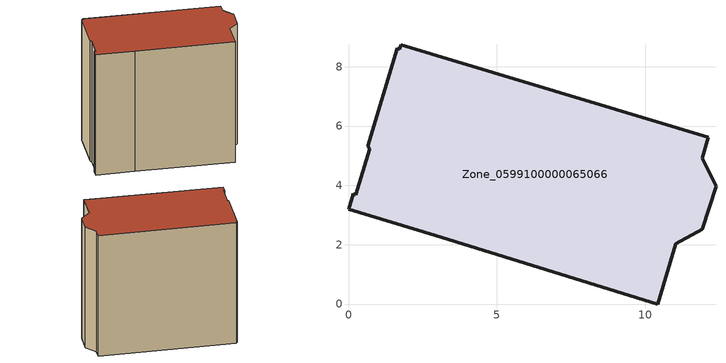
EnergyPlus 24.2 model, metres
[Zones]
Zone_0599100000065066
 floor ground (C_G): 0.16,3.72 0.25,3.68 0.71,5.24 0.65,5.32 1.65,8.63 1.73,8.6 1.77,8.74 12.13,5.62 11.92,4.92 12.39,3.97 11.92,2.53 11.04,2.03 10.43,0 2.9,2.32 0,3.19 z0
 wall outside (C_F): 2.9,2.32 10.43,0 11.04,2.03 11.92,2.53 12.39,3.97 11.92,4.92 12.13,5.62 1.77,8.74 1.73,8.6 1.65,8.63 0.65,5.32 0.71,5.24 0.25,3.68 0.16,3.72 0,3.19 2.9,2.32 z0:10.54
 roof outside (C_R): 0.25,3.68 0.16,3.72 0,3.19 2.9,2.32 10.43,0 11.04,2.03 11.92,2.53 12.39,3.97 11.92,4.92 12.13,5.62 1.77,8.74 1.73,8.6 1.65,8.63 0.65,5.32 0.71,5.24 z10.54
[BUILDING]
Pand.0599100000065066: North Axis=0; Terrain=City; Loads Convergence Tolerance Value=0.04; Temperature Convergence Tolerance Value=0.4; Solar Distribution=FullExterior; Maximum Number of Warmup Days=25; Minimum Number of Warmup Days=1
[Site:Location]
Rotterdam.The.Hague.AP_ZH_NLD Design_Conditions: Latitude=51.96; Longitude=4.45; Time Zone=1; Elevation=-4.5
[SITE:GROUNDTEMPERATURE:BUILDINGSURFACE]
18, 18, 18, 18, 18, 18, 18, 18, 18, 18, 18, 18
[MATERIAL] Thermal Absorptance=0.9; Solar Absorptance=0.7; Visible Absorptance=0.7
Name | Roughness | Thickness | Conductivity | Density | Specific Heat
G.TI.1946 | MediumSmooth | 0.15 | 1 | 540 | 1210
F.TI.1946 | Rough | 0.3 | 0.857143 | 1920 | 840
R.TI.1946 | MediumRough | 0.2 | 0.1 | 1500 | 1000
[CONSTRUCTION]
C_G: G.TI.1946
C_F: F.TI.1946
C_R: R.TI.1946
[ZONE]
Zone_0599100000065066: Type=1; Multiplier=1; Ceiling Height=Autocalculate; Volume=Autocalculate; Floor Area=autocalculate; Part of Total Floor Area=Yes
[ZONEINFILTRATION:DESIGNFLOWRATE]
Infil_Zone_0599100000065066: Zone or ZoneList or Space or SpaceList=Zone_0599100000065066; Schedule=AlwaysOn; Design Flow Rate Calculation Method=Flow/Area; Flow Rate per Floor Area=0.003; Constant Term Coefficient=1; Temperature Term Coefficient=0; Velocity Term Coefficient=0; Velocity Squared Term Coefficient=0
[HVACTEMPLATE:ZONE:IDEALLOADSAIRSYSTEM]
Zone_0599100000065066: Maximum Heating Supply Air Temperature=50; Minimum Cooling Supply Air Temperature=13; Maximum Heating Supply Air Humidity Ratio=0.0156; Minimum Cooling Supply Air Humidity Ratio=0.0077; Heating Limit=NoLimit; Cooling Limit=NoLimit; Dehumidification Control Type=ConstantSensibleHeatRatio; Cooling Sensible Heat Ratio=0.7; Dehumidification Setpoint=60; Humidification Control Type=None; Humidification Setpoint=30; Outdoor Air Method=None; Outdoor Air Flow Rate per Person=0.00944; Outdoor Air Flow Rate per Zone Floor Area=0; Outdoor Air Flow Rate per Zone=0; Demand Controlled Ventilation Type=None; Outdoor Air Economizer Type=NoEconomizer; Heat Recovery Type=None; Sensible Heat Recovery Effectiveness=0.7; Latent Heat Recovery Effectiveness=0.65
[ZONECONTROL:THERMOSTAT]
ThermostatControl_Zone_0599100000065066: Zone or ZoneList=Zone_0599100000065066; Control Type Schedule=DualSetpointControlType; Control 1=Thermostat_Zone_0599100000065066; Temperature Difference Between Cutout And Setpoint=0
[THERMOSTATSETPOINT:DUALSETPOINT]
Thermostat_Zone_0599100000065066: Heating Setpoint Temperature Schedule=HeatingSetpoint_Zone_0599100000065066; Cooling Setpoint Temperature Schedule=CoolingSetpoint_Zone_0599100000065066
[SCHEDULE:COMPACT]
HeatingSetpoint_Zone_0599100000065066: Through: 12/31, For: AllDays, Until: 24:00, 21
CoolingSetpoint_Zone_0599100000065066: Through: 12/31, For: AllDays, Until: 24:00, 24
DualSetpointControlType: Through: 12/31, For: AllDays, Until: 24:00, 4
AlwaysOn: Through: 12/31, For: AllDays, Until: 24:00, 1
